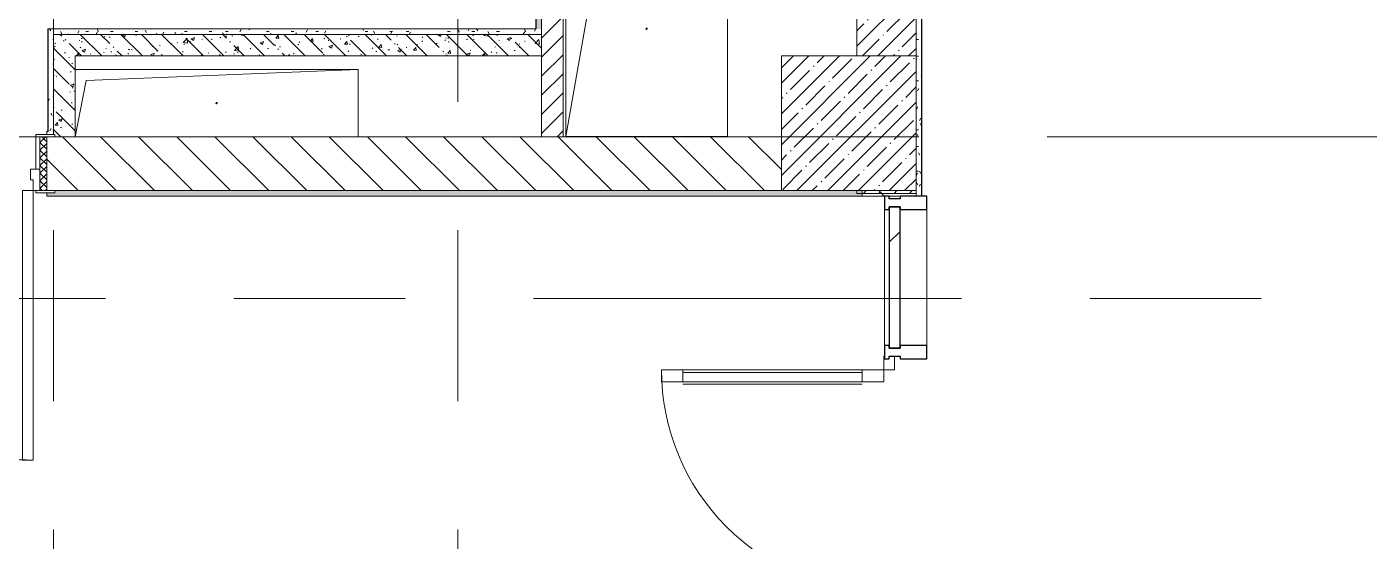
# Model space of a CAD drawing. Header units: millimetres. Extents: x -2766 to 205613, y -8553 to 29000.
# Drawn here: x 16911 to 21890, y 9599 to 11508 of the extents above; entities that cross this region are included whole.
import ezdxf

# ---------------------------------------------------------------- set-up
doc = ezdxf.new("R2010")
doc.units = ezdxf.units.MM
doc.linetypes.add('Осевая', pattern=[3175, 635, -476.25, 1587.5, -476.25])
for name, color, linetype, lineweight in [('A-DETL-GENF', 7, 'Continuous', 9), ('A-DOOR', 7, 'Continuous', 9), ('A-DOOR-FRAM-2', 7, 'Continuous', 9), ('A-GENM', 7, 'Continuous', 9), ('A-GLAZ-CURT', 7, 'Continuous', 9), ('A-GLAZ-CURT-1', 7, 'Continuous', 25), ('A-GLAZ-CWMG', 7, 'Continuous', 9), ('A-GLAZ-CWMG-1', 7, 'Continuous', 25), ('A-WALL', 7, 'Continuous', 9), ('I-WALL', 7, 'Continuous', 9), ('S-COLS', 7, 'Continuous', 9), ('Оси-2', 7, 'Осевая', 9)]:
    doc.layers.add(name, color=color, linetype=linetype, lineweight=lineweight)
for name, color, linetype, lineweight, true_color in [('A-DOOR-1', 7, 'Continuous', 9, 0xc0c0c0), ('A-DOOR-FRAM-1', 7, 'Continuous', 9, 0xc0c0c0), ('A-WALL-1', 9, 'Continuous', 9, 0x808080), ('A-WALL-FNSH-1', 9, 'Continuous', 9, 0x808080)]:
    doc.layers.add(name, color=color, linetype=linetype, lineweight=lineweight, true_color=true_color)
pattern_1 = [(135, (0, 0), (-70.71068, -70.71068), [])]
pattern_2 = [(135, (0, 0), (-75.43415, -75.43415), [106.68, -17.78, 3.556, -17.78]), (135, (0, 75.39), (-75.43415, -75.43415), []), (50, (0, 0), (127.5292, -11.1576), [13.335, -146.685]), (355, (0, 0), (-24.6697, 133.74), [10.668, -117.348]), (100.451, (10.63, -0.93), (102.8597, 122.5818), [11.333, -124.663]), (46.184, (0, 35.56), (189.7552, -29.4304), [20.002, -220.027]), (96.636, (15.81, 33.1), (166.1822, 173.1996), [17, -186.995]), (351.184, (0, 35.56), (166.184, 173.1976), [16.002, -176.022]), (21, (17.78, 26.67), (106.13027, -71.58603), [13.335, -146.685]), (326, (17.78, 26.67), (43.2619, 128.93175), [10.668, -117.348]), (71.451, (26.62, 20.7), (149.392, 57.34505), [11.333, -124.663]), (37.5, (0, 0), (2.16223, 59.18836), [3.353, -112.573, 3.353, -115.773, -117.792]), (37.5, (0, 0), (2.16223, 59.18836), [-235.052, 3.353, -114.44]), (7.5, (0, 0), (46.77386, 70.12615), [3.353, -64.567, 3.353, -109.906, -44.894]), (7.5, (0, 0), (46.77386, 70.12615), [-181.178, 3.353, -41.542]), (327.5, (-39.65, 0), (94.91367, -4.01009), [3.353, -41.097, 3.353, -135.331, -184.023]), (327.5, (-39.65, 0), (94.91367, -4.01009), [-183.134, 3.353, -180.67]), (317.5, (-57.43, 0), (103.69057, 17.79882), [3.353, -54.432, 3.353, -88.748, -130.683]), (317.5, (-57.43, 0), (103.69057, 17.79882), [-149.885, 3.353, -127.33])]
pattern_3 = [(0, (0, 0), (121.92, 30.48), [10.058, -81.382, 10.058, -81.382, -487.68]), (0, (0, 0), (121.92, 30.48), [-182.88, 10.058, -172.822, 10.058, -81.382, -213.36]), (0, (0, 0), (121.92, 30.48), [-457.2, 10.058, -50.902, 10.058, -142.342]), (120, (45.72, 15.24), (-87.356454, 90.345817), [10.058, -81.382, 10.058, -81.382, -487.68]), (120, (45.72, 15.24), (-87.356454, 90.345817), [-182.88, 10.058, -172.822, 10.058, -81.382, -213.36]), (120, (45.72, 15.24), (-87.356454, 90.345817), [-457.2, 10.058, -50.902, 10.058, -142.342]), (240, (60.96, 76.2), (-34.563546, -120.825817), [10.058, -81.382, 10.058, -81.382, -487.68]), (240, (60.96, 76.2), (-34.563546, -120.825817), [-182.88, 10.058, -172.822, 10.058, -81.382, -213.36]), (240, (60.96, 76.2), (-34.563546, -120.825817), [-457.2, 10.058, -50.902, 10.058, -142.342])]

# ---------------------------------------------------------------- blocks, each defined once
blk = doc.blocks.new('110_Дверь_СКБ_1Ст_Внутренняя1 - Д-4 1100x2100h_су мгн-32375332-План расстановки мебели и оборудования 2 этажа в осях 1-12')
at = {"layer": 'A-DOOR'}
h = blk.add_hatch(dxfattribs=at)
h.set_pattern_fill('FP_13', color=256, style=0, pattern_type=2)
h.set_pattern_definition([(135, (1751.41, 164.685), (-14.14214, -14.14214), []), (225, (1751.41, 164.685), (14.14214, -14.14214), [])])
h.paths.add_polyline_path([(562.5, 100), (537.5, 100), (537.5, -100), (562.5, -100)])
at = {"layer": 'A-DOOR-FRAM-2'}
h = blk.add_hatch(dxfattribs=at)
h.set_pattern_fill('FP_14', color=256, style=0, pattern_type=2)
h.set_pattern_definition([(45, (-371.384, 164.685), (-14.1421, 14.1421), []), (135, (-371.384, 164.685), (-14.1421, -14.1421), [])])
h.paths.add_polyline_path([(-512.5, 100), (-537.5, 100), (-537.5, -100), (-512.5, -100)])
at = {"layer": 'A-DOOR-1'}
for p, q in [((-487.5, 1100), (-487.5, 100)), ((-447.5, 1100), (-487.5, 1100)), ((-447.5, 100), (-447.5, 1100)), ((-487.5, 100), (-447.5, 100))]:
    blk.add_line(p, q, dxfattribs=at)
blk.add_arc((-487.5, 100), 1000, 360, 90, dxfattribs=at)
at = {"layer": 'A-DOOR-FRAM-1'}
for p, q in [((-497.5, 108), (-567.5, 108)), ((-567.5, 108), (-567.5, 100)), ((-567.5, 100), (-497.5, 100)), ((-512.5, 100), (-537.5, 100)), ((-537.5, 100), (-537.5, -100)), ((-487.5, 100), (-512.5, 100)), ((-512.5, 100), (-512.5, 20)), ((-512.5, -100), (-512.5, 100)), ((-497.5, 100), (-512.5, 100)), ((-512.5, 100), (-512.5, 99)), ((-497.5, 100), (-497.5, 108)), ((-497.5, 99), (-497.5, 100)), ((-487.5, 60), (-487.5, 100)), ((512.5, 100), (512.5, 60)), ((537.5, 100), (512.5, 100)), ((592.5, 108), (522.5, 108)), ((522.5, 108), (522.5, 100)), ((537.5, 100), (522.5, 100)), ((522.5, 100), (522.5, 99)), ((522.5, 100), (592.5, 100)), ((537.5, 20), (537.5, 100)), ((562.5, 100), (537.5, 100)), ((537.5, 100), (537.5, -100)), ((537.5, 99), (537.5, 100)), ((562.5, -100), (562.5, 100)), ((592.5, 100), (592.5, 108)), ((-512.5, 99), (-497.5, 99)), ((-477.5, 60), (-487.5, 60)), ((-477.5, 20), (-477.5, 60)), ((512.5, 60), (502.5, 60)), ((502.5, 60), (502.5, 20)), ((522.5, 99), (537.5, 99)), ((-512.5, 20), (-477.5, 20)), ((-497.5, 20), (-512.5, 20)), ((-512.5, 20), (-512.5, -100)), ((-497.5, -100), (-497.5, 20)), ((502.5, 20), (537.5, 20)), ((537.5, 20), (522.5, 20)), ((522.5, 20), (522.5, -100)), ((537.5, -100), (537.5, 20)), ((-497.5, -100), (-567.5, -100)), ((-567.5, -100), (-567.5, -108)), ((-567.5, -108), (-497.5, -108)), ((-537.5, -100), (-512.5, -100)), ((-512.5, -100), (-497.5, -100)), ((-497.5, -108), (-497.5, -100)), ((522.5, -100), (537.5, -100)), ((592.5, -100), (522.5, -100)), ((522.5, -100), (522.5, -108)), ((522.5, -108), (592.5, -108)), ((537.5, -100), (562.5, -100)), ((592.5, -108), (592.5, -100))]:
    blk.add_line(p, q, dxfattribs=at)
blk = doc.blocks.new('BSC_Колонна _Прямоугольная - 500х500-V35-План расстановки мебели и оборудования 2 этажа в осях 1-12')
at = {"layer": 'S-COLS'}
h = blk.add_hatch(dxfattribs=at)
h.set_pattern_fill('FP_42', color=256, style=0, pattern_type=2)
h.set_pattern_definition([(45, (-19960, -11150), (-57.02463, 57.02463), []), (45, (-19902.975, -11150), (-57.02463, 57.02463), [100.806, -20.161, 3.353, -16.808])])
h.paths.add_polyline_path([(-250, -250), (250, -250), (250, 250), (-250, 250)])
for p, q in [((250, 250), (-250, 250)), ((-250, 250), (-250, -250)), ((250, -250), (250, 250)), ((-250, -250), (250, -250))]:
    blk.add_line(p, q, dxfattribs=at)
blk = doc.blocks.new('GM_Отверстие прямоугольное _в плите_ - Отверстие-21980060-План расстановки мебели и оборудования 2 этажа в осях 1-12')
at = {"layer": 'A-GENM'}
for p, q in [((-525, 125), (525, 125)), ((525, 125), (-525, 125)), ((-483.3, 83.3), (525, 125)), ((525, 125), (525, -125)), ((525, -125), (525, 125)), ((-525, -125), (-483.3, 83.3))]:
    blk.add_line(p, q, dxfattribs=at)
for start, end in [(360, 180), (180, 360)]:
    blk.add_arc((0, 0), 2.5, start, end, dxfattribs=at)
blk = doc.blocks.new('GM_Отверстие прямоугольное _в плите_ - Отверстие-21980211-План расстановки мебели и оборудования 2 этажа в осях 1-12')
at = {"layer": 'A-GENM'}
for p, q in [((-300, -400), (-300, 400)), ((-300, 400), (300, 400)), ((300, 400), (-300, 400)), ((-300, 400), (-300, -400)), ((-180, 280), (300, 400)), ((300, 400), (300, -400)), ((300, -400), (300, 400)), ((-300, -400), (-180, 280)), ((300, -400), (-300, -400)), ((-300, -400), (300, -400))]:
    blk.add_line(p, q, dxfattribs=at)
for start, end in [(360, 180), (180, 360)]:
    blk.add_arc((0, 0), 2.5, start, end, dxfattribs=at)
blk = doc.blocks.new('Системная панель - Стекло - 40мм-32387041-План расстановки мебели и оборудования 2 этажа в осях 1-12')
at = {"layer": 'A-GLAZ-CURT'}
h = blk.add_hatch(dxfattribs=at)
h.set_pattern_fill('FP_99', color=256, style=0, pattern_type=2)
h.set_pattern_definition([(135, (10477.72, -20210), (-282.843, -282.843), [200, -600]), (135, (10577.72, -20410), (-282.843, -282.843), [600, -200]), (135, (10677.72, -20010), (-282.843, -282.843), [200, -600])])
h.paths.add_polyline_path([(262.3, 40), (-262.3, 40), (-262.3, 0), (262.3, 0)])
at = {"layer": 'A-GLAZ-CURT-1'}
for p, q in [((262.3, 40), (-262.3, 40)), ((-262.3, 40), (-262.3, 0)), ((-262.3, 0), (262.3, 0)), ((262.3, 0), (262.3, 40))]:
    blk.add_line(p, q, dxfattribs=at)
blk = doc.blocks.new('Прямоугольный импост - Импост структурный с накладкой - 160мм Темный-30755591-План расстановки мебели и оборудования 2 этажа в осях 1-12')
at = {"layer": 'A-GLAZ-CWMG-1'}
for p, q in [((-25, 0), (-25, 17)), ((-25, 17), (25, 17)), ((-15, 0), (-25, 0)), ((-15, -40), (-15, 0)), ((25, 0), (15, 0)), ((15, 0), (15, -40)), ((25, 17), (25, 0)), ((-25, -140), (-25, -40)), ((-25, -40), (-15, -40)), ((15, -40), (25, -40)), ((25, -40), (25, -140)), ((25, -140), (-25, -140))]:
    blk.add_line(p, q, dxfattribs=at)
blk = doc.blocks.new('Прямоугольный импост - Импост структурный с накладкой - 160мм Темный-30755595-План расстановки мебели и оборудования 2 этажа в осях 1-12')
at = {"layer": 'A-GLAZ-CWMG-1'}
for p, q in [((0, 17), (-50, 17)), ((-50, 17), (-50, 0)), ((-50, 0), (-40, 0)), ((-40, 0), (-40, -40)), ((-10, -40), (-10, 0)), ((-10, 0), (0, 0)), ((0, 0), (0, 17)), ((-40, -40), (-50, -40)), ((-50, -40), (-50, -140)), ((0, -40), (-10, -40)), ((0, -140), (0, -40)), ((-50, -140), (0, -140))]:
    blk.add_line(p, q, dxfattribs=at)
blk = doc.blocks.new('Дверь_Витражная_остекление_ - ВВ-16 остекление-32390142-План расстановки мебели и оборудования 2 этажа в осях 1-12')
at = {"layer": 'A-DETL-GENF'}
for p, q in [((-787.5, -20), (-832.5, -20)), ((-832.5, -845), (-832.5, -20)), ((-787.5, -20), (-832.5, -20)), ((-832.5, -20), (-832.5, -845)), ((-787.5, -845), (-787.5, -20)), ((-787.5, -845), (-787.5, -20)), ((837.5, -860), (837.5, -20)), ((837.5, -20), (837.5, -860)), ((882.5, -860), (882.5, -20)), ((882.5, -860), (882.5, -20)), ((-832.5, -100), (-787.5, -100)), ((-822.5, -765), (-822.5, -100)), ((-778.5, -765), (-778.5, -100)), ((828.5, -780), (828.5, -100)), ((882.5, -100), (837.5, -100)), ((872.5, -780), (872.5, -100)), ((-832.5, -765), (-787.5, -765)), ((882.5, -780), (837.5, -780)), ((-832.5, -845), (-787.5, -845)), ((-832.5, -845), (-787.5, -845)), ((882.5, -860), (837.5, -860)), ((837.5, -860), (882.5, -860))]:
    blk.add_line(p, q, dxfattribs=at)
at = {"layer": 'A-DOOR-1'}
for p, q in [((-882.5, 20), (-832.5, 20)), ((-832.5, 20), (-832.5, -20)), ((832.5, 20), (882.5, 20)), ((832.5, -20), (832.5, 20)), ((-882.5, -20), (-882.5, -17)), ((-832.5, -20), (-882.5, -20)), ((-832.5, -845), (-832.5, -20)), ((832.5, -860), (832.5, -20)), ((882.5, -20), (832.5, -20)), ((882.5, -17), (882.5, -20))]:
    blk.add_line(p, q, dxfattribs=at)
for centre, radius, start, end in [((-832.5, -20), 825, 270, 0), ((832.5, -20), 840, 180, 270)]:
    blk.add_arc(centre, radius, start, end, dxfattribs=at)
blk = doc.blocks.new('Прямоугольный импост - Импост структурный с накладкой - 160мм Темный-32387142-План расстановки мебели и оборудования 2 этажа в осях 1-12')
at = {"layer": 'A-GLAZ-CWMG'}
for p, q in [((20093, 10325.4), (20093, 10830)), ((20250, 10325.4), (20250, 10830))]:
    blk.add_line(p, q, dxfattribs=at)

msp = doc.modelspace()

# ---------------------------------------------------------------- hatches: boundary and pattern name
at = {"layer": 'I-WALL'}
h = msp.add_hatch(dxfattribs=at)
h.set_pattern_fill('FP_15', color=256, style=0, pattern_type=2)
h.set_pattern_definition([(45, (0, 0), (-57.02463, 57.02463), []), (45, (57.025, 0), (-57.02463, 57.02463), [100.806, -20.161, 3.353, -16.808])])
h.paths.add_polyline_path([(20044.7, 10890), (20210, 10890), (20210, 10900), (19990, 10900), (19990, 10890)])
h.paths.add_polyline_path([(20101.1, 11400), (20210, 11400), (20210, 12030), (19990, 12030), (19990, 11400), (20044.7, 11400)])
h.paths.add_polyline_path([(19990, 12730), (20210, 12730), (20210, 12960), (19990, 12960), (19990, 12749)])
h.paths.add_polyline_path([(20210, 13660), (20210, 14980), (19990, 14980), (19990, 13660), (20130, 13660)])
h = msp.add_hatch(dxfattribs=at)
h.set_pattern_fill('FP_87', color=256, style=0, pattern_type=2)
h.set_pattern_definition(pattern_3)
h.paths.add_polyline_path([(18800, 11500), (18820, 11500), (18820, 14600), (18800, 14600), (18800, 11702.6)])
h = msp.add_hatch(dxfattribs=at)
h.set_pattern_fill('FP_39', color=256, style=0, pattern_type=2)
h.set_pattern_definition([(45, (0, 0), (-35.35534, 35.35534), [])])
h.paths.add_polyline_path([(18900, 11100), (18900, 14600), (18820, 14600), (18820, 11100)])
h = msp.add_hatch(dxfattribs=at)
h.set_pattern_fill('FP_87', color=256, style=0, pattern_type=2)
h.set_pattern_definition(pattern_3)
h.paths.add_polyline_path([(20230, 10880), (20230, 12030), (20210, 12030), (20210, 10880)])
h.paths.add_polyline_path([(20210, 12730), (20230, 12730), (20230, 12960), (20210, 12960), (20210, 12749)])
h.paths.add_polyline_path([(20210, 13660), (20230, 13660), (20230, 13780), (20210, 13780)])
h = msp.add_hatch(dxfattribs=at)
h.set_pattern_fill('FP_87', color=256, style=0, pattern_type=2)
h.set_pattern_definition(pattern_3)
h.paths.add_polyline_path([(17010, 11120), (17010, 11500), (16990, 11500), (16990, 11120)])
h = msp.add_hatch(dxfattribs=at)
h.set_pattern_fill('FP_87', color=256, style=0, pattern_type=2)
h.set_pattern_definition(pattern_3)
h.paths.add_polyline_path([(18820, 11480), (18820, 11500), (17010, 11500), (17010, 11480), (18716.9, 11480)])
h = msp.add_hatch(dxfattribs=at)
h.set_pattern_fill('FP_40', color=256, style=0, pattern_type=2)
h.set_pattern_definition(pattern_2)
h.paths.add_polyline_path([(17015, 11100), (17090, 11100), (17090, 11480), (17010, 11480), (17010, 11108), (17015, 11108)])
h = msp.add_hatch(dxfattribs=at)
h.set_pattern_fill('FP_40', color=256, style=0, pattern_type=2)
h.set_pattern_definition(pattern_2)
h.paths.add_polyline_path([(18820, 11400), (18820, 11480), (17090, 11480), (17090, 11400), (18716.9, 11400)])
h = msp.add_hatch(dxfattribs=at)
h.set_pattern_fill('FP_11', color=256, style=0, pattern_type=2)
h.set_pattern_definition(pattern_1)
h.paths.add_polyline_path([(19710, 10900), (19710, 11100), (16985, 11100), (16985, 10900), (18716.9, 10900)])
h.paths.add_polyline_path([(14375, 10900), (14405, 10900), (14405, 11100), (14210, 11100), (14210, 10900)])
h.paths.add_polyline_path([(15855, 10900), (15885, 10900), (15885, 11100), (15505, 11100), (15505, 10900), (15535, 10900)])
h = msp.add_hatch(dxfattribs=at)
h.set_pattern_fill('FP_87', color=256, style=0, pattern_type=2)
h.set_pattern_definition(pattern_3)
h.paths.add_polyline_path([(19710, 10880), (20010, 10880), (20010, 10900), (17015, 10900), (17015, 10892), (16985, 10892), (16985, 10880), (18716.9, 10880)])
h.paths.add_polyline_path([(15855, 10880), (15885, 10880), (15885, 10892), (15855, 10892), (15855, 10900), (15535, 10900), (15535, 10892), (15505, 10892), (15505, 10880), (15535, 10880)])
h.paths.add_polyline_path([(14210, 10880), (14405, 10880), (14405, 10892), (14375, 10892), (14375, 10900), (13700.3, 10900), (13700.3, 10880), (13710.3, 10880)])
h = msp.add_hatch(dxfattribs=at)
h.set_pattern_fill('FP_11', color=256, style=0, pattern_type=2)
h.set_pattern_definition(pattern_1)
h.paths.add_polyline_path([(20010, 7900), (20210, 7900), (20210, 7920), (20010, 7920)])
h.paths.add_polyline_path([(20210, 10880), (20210, 10900), (20010, 10900), (20010, 10880), (20044.7, 10880)])

# ---------------------------------------------------------------- linework, layer by layer
at = {"layer": 'A-WALL'}
for p, q in [((18820, 11100), (18820, 14600)), ((18800, 14580), (18800, 11500)), ((20230, 10880), (20230, 12030)), ((17010, 11480), (17010, 11120)), ((17010, 11120), (17010, 11480)), ((17010, 11108), (17010, 11120)), ((17015, 10900), (19710, 10900)), ((19710, 10900), (17015, 10900)), ((20010, 10880), (20010, 10900)), ((20210, 10880), (20210, 10900))]:
    msp.add_line(p, q, dxfattribs=at)
at = {"layer": 'A-WALL-1'}
for p, q in [((20210, 11400), (20210, 12030)), ((19990, 11990), (19990, 11400)), ((18900, 11100), (18900, 11910)), ((16990, 11500), (16990, 11120)), ((17010, 11480), (18820, 11480)), ((18800, 11500), (18799, 11500)), ((17090, 11100), (17090, 11400)), ((17090, 11400), (18820, 11400)), ((16990, 11120), (16985, 11120)), ((16985, 11120), (16985, 11108)), ((19710, 11100), (17015, 11100)), ((16985, 10892), (16985, 10880)), ((16985, 10880), (20230, 10880)), ((19990, 10900), (19990, 10890)), ((19990, 10890), (20210, 10890))]:
    msp.add_line(p, q, dxfattribs=at)
at = {"layer": 'A-WALL-FNSH-1'}
for p, q in [((18799, 11501), (18799, 14580)), ((20231, 10880), (20231, 12030)), ((16989, 11501), (16989, 11121)), ((18799, 11501), (16989, 11501)), ((16990, 11500), (18799, 11500)), ((16985, 11121), (16985, 11120)), ((16985, 11121), (16990, 11121)), ((19989.5, 10880), (16985, 10880)), ((16985, 10880), (16985, 10879)), ((16985, 10879), (19989.5, 10879)), ((19989.5, 10879), (19989.5, 10880)), ((20230, 10880), (20231, 10880))]:
    msp.add_line(p, q, dxfattribs=at)
at = {"layer": 'Оси-2'}
for p, q in [((17010, 593.7), (17010, 24898.1)), ((18510, 593.7), (18510, 24898.1)), ((534, 11100), (35990, 11100)), ((1804, 10500), (35990, 10500))]:
    msp.add_line(p, q, dxfattribs=at)

# ---------------------------------------------------------------- block references
at = {"layer": 'A-DOOR-1'}
for name, p, rotation in [('110_Дверь_СКБ_1Ст_Внутренняя1 - Д-4 1100x2100h_су мгн-32375332-План расстановки мебели и оборудования 2 этажа в осях 1-12', (16447.5, 11000), 180), ('Дверь_Витражная_остекление_ - ВВ-16 остекление-32390142-План расстановки мебели и оборудования 2 этажа в осях 1-12', (20110, 9402.9), 269.9999999999998)]:
    msp.add_blockref(name, p, dxfattribs=dict(at, rotation=rotation))
at = {"layer": 'A-GENM'}
for name, p in [('GM_Отверстие прямоугольное _в плите_ - Отверстие-21980211-План расстановки мебели и оборудования 2 этажа в осях 1-12', (19210, 11500.7)), ('GM_Отверстие прямоугольное _в плите_ - Отверстие-21980060-План расстановки мебели и оборудования 2 этажа в осях 1-12', (17615, 11225))]:
    msp.add_blockref(name, p, dxfattribs=at)
at = {"layer": 'A-GLAZ-CURT', "rotation": 269.9999999999997}
msp.add_blockref('Системная панель - Стекло - 40мм-32387041-План расстановки мебели и оборудования 2 этажа в осях 1-12', (20110, 10577.7), dxfattribs=at)
at = {"layer": 'A-GLAZ-CWMG', "rotation": 89.99999999999977}
msp.add_blockref('Прямоугольный импост - Импост структурный с накладкой - 160мм Темный-30755595-План расстановки мебели и оборудования 2 этажа в осях 1-12', (20110, 10880), dxfattribs=at)
at = {"layer": 'A-GLAZ-CWMG'}
msp.add_blockref('Прямоугольный импост - Импост структурный с накладкой - 160мм Темный-32387142-План расстановки мебели и оборудования 2 этажа в осях 1-12', (0, 0), dxfattribs=at)
at = {"layer": 'A-GLAZ-CWMG', "extrusion": (0, 0, -1), "rotation": 270.0000000000002}
msp.add_blockref('Прямоугольный импост - Импост структурный с накладкой - 160мм Темный-30755591-План расстановки мебели и оборудования 2 этажа в осях 1-12', (-20110, 10300.4), dxfattribs=at)
at = {"layer": 'S-COLS'}
msp.add_blockref('BSC_Колонна _Прямоугольная - 500х500-V35-План расстановки мебели и оборудования 2 этажа в осях 1-12', (19960, 11150), dxfattribs=at)

doc.saveas('drawing.dxf')
